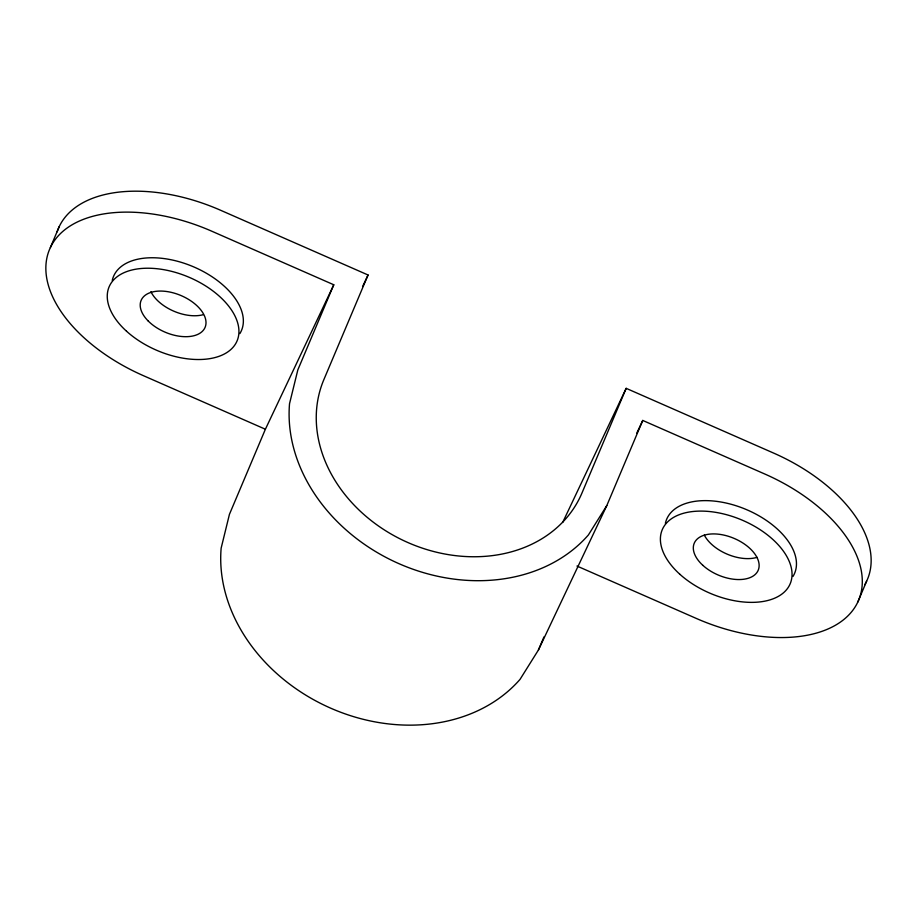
<?xml version="1.0" encoding="UTF-8"?>
<svg xmlns="http://www.w3.org/2000/svg" width="917" height="917" viewBox="0 0 917 917"><rect width="100%" height="100%" fill="white"/><g stroke="black" fill="none" stroke-linecap="round" stroke-linejoin="round"><path stroke-width="1.38" d="M50.366 247.579A138.903 79.871 22.9 0 1 211.712 231.176L333.777 284.774L265.391 429.236L143.327 375.638A138.903 79.871 22.9 0 1 50.366 247.579L59.215 226.637M265.391 429.236L229.433 514.345L221.146 548.16A169.003 138.226 25.3 0 0 330.705 708.176A169.003 138.226 25.3 0 0 520.019 679.394L538.417 650.015L606.813 505.554L642.76 420.445L764.835 474.032A138.903 79.871 22.9 0 1 857.785 602.091A138.903 79.871 22.9 0 1 696.439 618.494L576.976 566.041M333.777 284.774L297.83 369.895L289.531 403.698A169.003 138.226 25.3 0 0 399.09 563.726A169.003 138.226 25.3 0 0 588.416 534.932L606.813 505.554M57.141 231.795A138.903 79.871 22.9 0 1 220.561 210.245L368.061 274.997L323.839 379.684A140.977 115.313 25.3 0 0 408.019 542.6A140.977 115.313 25.3 0 0 581.963 493.025L626.173 388.338L773.673 453.101A138.903 79.871 22.9 0 1 864.685 584.84M538.417 650.015L543.953 636.925M857.785 602.091L866.634 581.16M362.559 286.608L368.061 274.997M562.671 522.472L626.173 388.338M636.662 433.34L642.76 420.445M757.064 557.341A34.72 19.968 22.9 0 1 704.313 535.115M203.299 314.669A34.72 19.968 22.9 0 1 150.904 291.663M665.375 523.309A69.451 39.935 22.9 0 1 745.636 509.256A69.451 39.935 22.9 0 1 792.964 576.472M112.252 280.442A69.451 39.935 22.9 0 1 192.524 266.389A69.451 39.935 22.9 0 1 239.853 333.616M702.915 565.388A34.72 19.968 22.9 0 0 758.004 570.695A34.72 19.968 22.9 0 0 717.724 534.118A34.72 19.968 22.9 0 0 702.915 565.388M126.5 331.197A69.451 39.935 22.9 0 0 236.678 341.789A69.451 39.935 22.9 0 0 156.119 268.635A69.451 39.935 22.9 0 0 126.5 331.197M679.623 574.053A69.451 39.935 22.9 0 0 789.789 584.645A69.451 39.935 22.9 0 0 709.231 511.503A69.451 39.935 22.9 0 0 679.623 574.053M148.05 320.847A34.72 19.968 22.9 0 0 204.113 329.203A34.72 19.968 22.9 0 0 167.135 291.572A34.72 19.968 22.9 0 0 148.05 320.847"/></g></svg>
